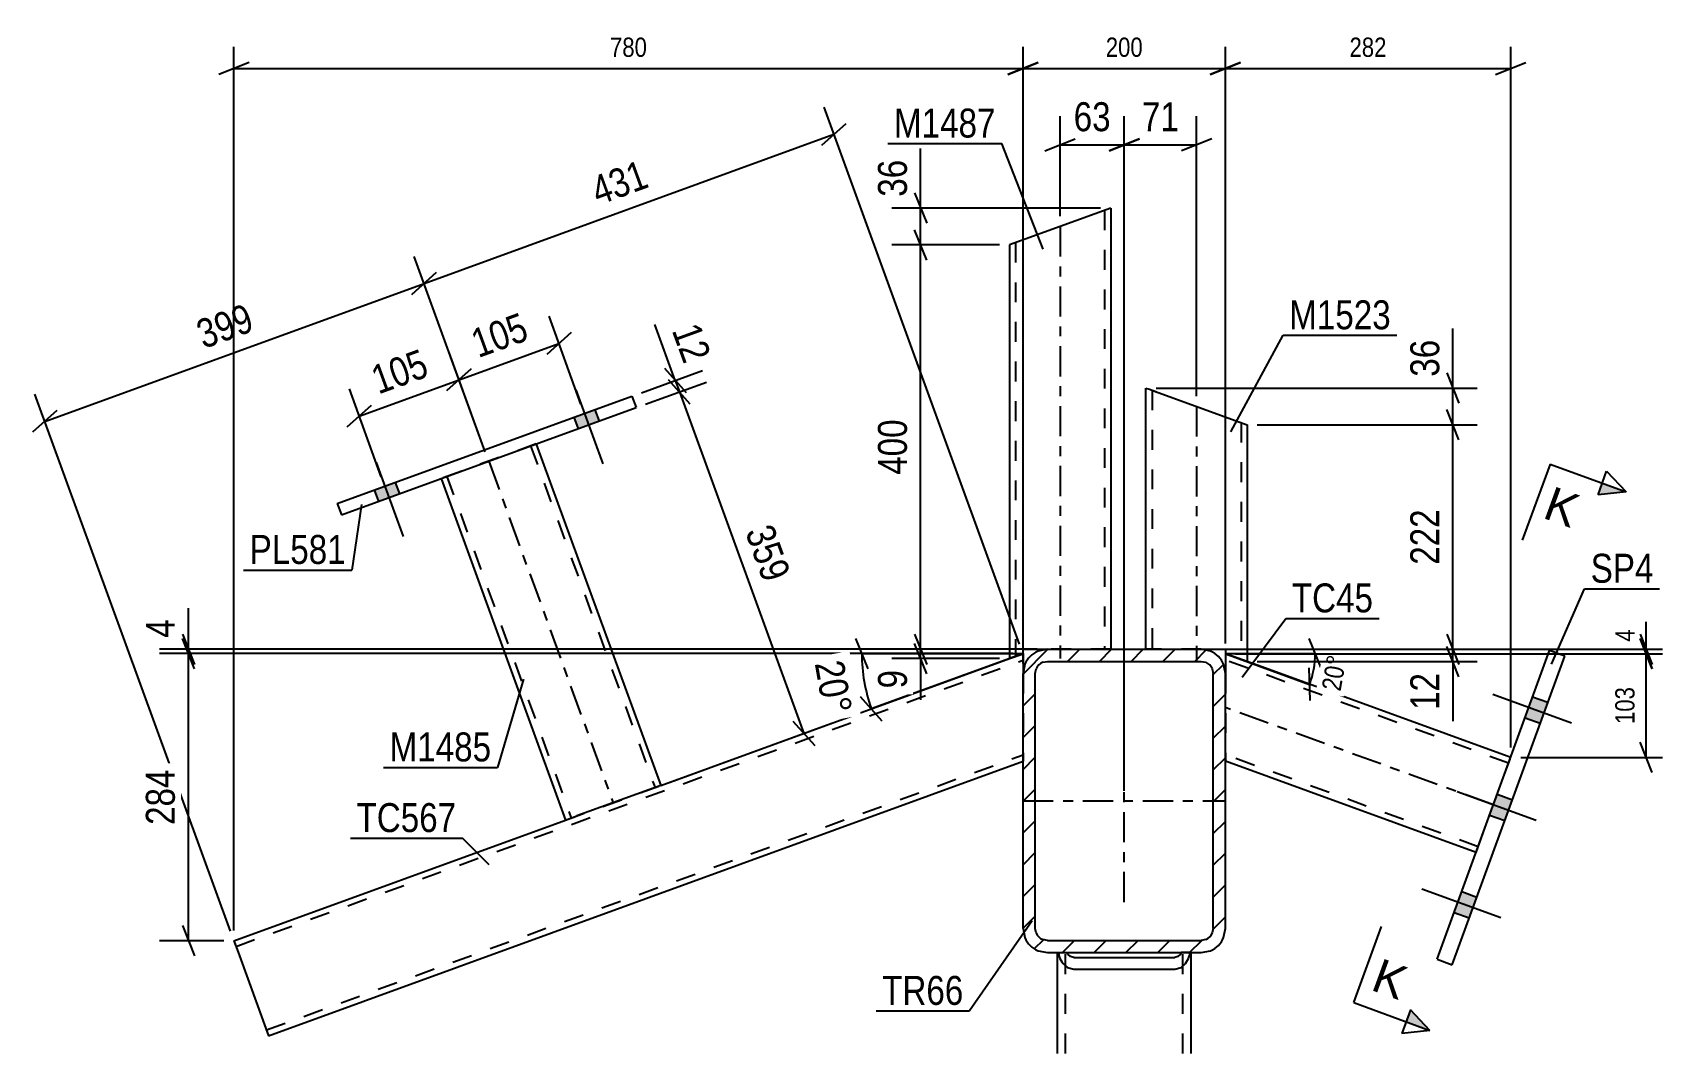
# Model space of a CAD drawing. Header units: millimetres. Extents: x -400 to 789, y -648 to 193.
# Drawn here: x 182 to 343.1, y -416 to -315 of the extents above; entities that cross this region are included whole.
import ezdxf

# ---------------------------------------------------------------- set-up
doc = ezdxf.new("R2010")
doc.units = ezdxf.units.MM
doc.linetypes.add('DXK_LINE_DOT2', pattern=[3.9198, 1.9599, -1.9599])
doc.linetypes.add('DXK_LINE_DOT3', pattern=[5.9187, 2.979, -0.9799, 0.9799, -0.9799])
doc.styles.add('Arial', font='ARIAL.TTF', dxfattribs={"height": 0.2})
doc.styles.add('Arial Narrow', font='ARIALN.TTF', dxfattribs={"height": 0.2})

# ---------------------------------------------------------------- blocks, each defined once
blk = doc.blocks.new('Part-392021936-1885 - 1750')
at = {"color": 2, "linetype": 'Continuous'}
for p, q in [((320.83, -406.67), (331.94, -376.13)), ((322.33, -407.22), (333.45, -376.68)), ((333.45, -376.68), (331.94, -376.13)), ((320.83, -406.67), (322.33, -407.22))]:
    blk.add_line(p, q, dxfattribs=at)
blk = doc.blocks.new('Bolt-392021936-1766 - 1750')
at = {"linetype": 'Continuous'}
for points in [[(331.02, -383.35), (331.77, -381.29), (330.27, -380.74), (329.52, -382.81)], [(331.02, -383.35), (331.77, -381.29), (330.27, -380.74), (329.52, -382.81)], [(331.02, -383.35), (331.77, -381.29), (330.27, -380.74), (329.52, -382.81)], [(327.51, -392.99), (328.27, -390.92), (326.76, -390.37), (326.01, -392.44)], [(327.51, -392.99), (328.27, -390.92), (326.76, -390.37), (326.01, -392.44)], [(324.01, -402.62), (324.76, -400.55), (323.26, -400), (322.5, -402.07)], [(324.01, -402.62), (324.76, -400.55), (323.26, -400), (322.5, -402.07)], [(324.01, -402.62), (324.76, -400.55), (323.26, -400), (322.5, -402.07)]]:
    blk.add_hatch(color=1, dxfattribs=at).paths.add_polyline_path(points)
at = {"color": 1, "linetype": 'Continuous'}
for p, q in [((334.12, -383.31), (326.32, -380.47)), ((334.12, -383.31), (326.32, -380.47)), ((334.12, -383.31), (326.32, -380.47)), ((331.77, -381.29), (330.27, -380.74)), ((331.77, -381.29), (330.27, -380.74)), ((331.77, -381.29), (330.27, -380.74)), ((331.02, -383.35), (329.52, -382.81)), ((331.02, -383.35), (329.52, -382.81)), ((331.02, -383.35), (329.52, -382.81)), ((330.61, -392.94), (322.81, -390.11)), ((330.61, -392.94), (322.81, -390.11)), ((328.27, -390.92), (326.76, -390.37)), ((328.27, -390.92), (326.76, -390.37)), ((327.51, -392.99), (326.01, -392.44)), ((327.51, -392.99), (326.01, -392.44)), ((327.11, -402.58), (319.31, -399.74)), ((327.11, -402.58), (319.31, -399.74)), ((327.11, -402.58), (319.31, -399.74)), ((324.76, -400.55), (323.26, -400)), ((324.76, -400.55), (323.26, -400)), ((324.76, -400.55), (323.26, -400)), ((324.01, -402.62), (322.5, -402.07)), ((324.01, -402.62), (322.5, -402.07)), ((324.01, -402.62), (322.5, -402.07))]:
    blk.add_line(p, q, dxfattribs=at)
blk = doc.blocks.new('Part-392021936-31897 - 1750')
at = {"color": 2, "linetype": 'Continuous'}
for p, q in [((212.12, -361.59), (241.25, -350.99)), ((241.25, -350.99), (241.66, -352.11)), ((212.53, -362.72), (241.66, -352.11)), ((212.12, -361.59), (212.53, -362.72))]:
    blk.add_line(p, q, dxfattribs=at)
blk = doc.blocks.new('Part-392021936-1924 - 1750')
at = {"color": 2, "linetype": 'Continuous'}
for p, q in [((283.31, -415.98), (283.31, -406.01)), ((283.4, -406.01), (283.43, -406.22)), ((284.34, -406.15), (284.27, -406.01)), ((284.29, -407.48), (284.91, -407.66)), ((284.6, -406.4), (284.34, -406.15)), ((284.91, -406.49), (284.6, -406.4)), ((284.91, -406.49), (294.91, -406.49)), ((295.21, -406.4), (294.91, -406.49)), ((294.91, -407.66), (295.52, -407.48)), ((295.47, -406.15), (295.21, -406.4)), ((295.54, -406.01), (295.47, -406.15)), ((296.38, -406.22), (296.41, -406.01)), ((296.51, -415.98), (296.51, -406.01)), ((284.91, -407.66), (294.91, -407.66))]:
    blk.add_line(p, q, dxfattribs=at)
at = {"color": 7, "linetype": 'DXK_LINE_DOT2'}
for p, q in [((283.31, -406.01), (283.4, -406.01)), ((283.4, -406.01), (284.27, -406.01)), ((284.11, -415.98), (284.11, -406.01)), ((296.51, -406.01), (295.54, -406.01)), ((295.71, -415.98), (295.71, -406.01))]:
    blk.add_line(p, q, dxfattribs=at)
at = {"color": 2, "linetype": 'Continuous'}
for centre, start, end in [((285.5, -405.73), 193.2949, 235.5336), ((294.31, -405.73), 304.4664, 346.7051)]:
    blk.add_arc(centre, 2.13, start, end, dxfattribs=at)
blk = doc.blocks.new('Part-392021936-1812 - 1750')
at = {"linetype": 'Continuous'}
h = blk.add_hatch(dxfattribs=at)
h.set_pattern_fill('', scale=0.7, style=0, pattern_type=0)
h.set_pattern_definition([(45, (279.9051, -403.6088), (-1.57154, 1.57154), [])])
h.paths.add_polyline_path([(279.91, -378.41), (279.91, -403.61), (280.09, -404.53), (280.61, -405.31), (281.39, -405.83), (282.31, -406.01), (297.51, -406.01), (298.42, -405.83), (299.2, -405.31), (299.72, -404.53), (299.91, -403.61), (299.91, -378.41), (299.72, -377.49), (299.2, -376.71), (298.42, -376.19), (297.51, -376.01), (282.31, -376.01), (281.39, -376.19), (280.61, -376.71), (280.09, -377.49)])
h.paths.add_polyline_path([(281.46, -377.56), (281.85, -377.3), (282.31, -377.21), (297.51, -377.21), (297.96, -377.3), (298.35, -377.56), (298.61, -377.95), (298.71, -378.41), (298.71, -403.61), (298.61, -404.07), (298.35, -404.46), (297.96, -404.72), (297.51, -404.81), (282.31, -404.81), (281.85, -404.72), (281.46, -404.46), (281.2, -404.07), (281.11, -403.61), (281.11, -378.41), (281.2, -377.95)])
at = {"color": 2, "linetype": 'Continuous'}
for p, q in [((282.31, -376.01), (281.39, -376.19)), ((282.31, -376.01), (297.51, -376.01)), ((298.42, -376.19), (297.51, -376.01)), ((280.09, -377.49), (279.91, -378.41)), ((279.91, -403.61), (279.91, -378.41)), ((281.11, -378.41), (281.2, -377.95)), ((281.11, -403.61), (281.11, -378.41)), ((281.85, -377.3), (282.31, -377.21)), ((282.31, -377.21), (297.51, -377.21)), ((297.51, -377.21), (297.96, -377.3)), ((298.61, -377.95), (298.71, -378.41)), ((298.71, -403.61), (298.71, -378.41)), ((299.91, -378.41), (299.72, -377.49)), ((299.91, -403.61), (299.91, -378.41)), ((279.91, -403.61), (280.09, -404.53)), ((281.2, -404.07), (281.11, -403.61)), ((298.71, -403.61), (298.61, -404.07)), ((299.72, -404.53), (299.91, -403.61)), ((281.39, -405.83), (282.31, -406.01)), ((282.31, -404.81), (281.85, -404.72)), ((282.31, -404.81), (297.51, -404.81)), ((297.96, -404.72), (297.51, -404.81)), ((297.51, -406.01), (298.42, -405.83)), ((282.31, -406.01), (297.51, -406.01))]:
    blk.add_line(p, q, dxfattribs=at)
at = {"color": 7, "linetype": 'DXK_LINE_DOT3'}
for p, q in [((289.91, -401.01), (289.91, -381.01)), ((279.91, -391.01), (299.91, -391.01))]:
    blk.add_line(p, q, dxfattribs=at)
at = {"color": 2, "linetype": 'Continuous'}
for centre, radius, start, end in [((282.31, -378.41), 2.4, 112.5, 157.5), ((297.51, -378.41), 2.4, 22.5, 67.5), ((282.31, -378.41), 1.2, 112.5, 157.5), ((297.51, -378.41), 1.2, 22.5, 67.5), ((282.31, -403.61), 1.2, 202.5, 247.5), ((297.51, -403.61), 1.2, 292.5, 337.5), ((282.31, -403.61), 2.4, 202.5, 247.5), ((297.51, -403.61), 2.4, 292.5, 337.5)]:
    blk.add_arc(centre, radius, start, end, dxfattribs=at)
blk = doc.blocks.new('Part-392021936-1870 - 1750')
at = {"color": 2, "linetype": 'Continuous'}
for p, q in [((299.91, -376.45), (299.91, -377.72)), ((299.91, -377.72), (299.91, -378.41)), ((328.1, -386.71), (302.05, -377.23)), ((324.68, -396.1), (299.91, -387.09))]:
    blk.add_line(p, q, dxfattribs=at)
at = {"color": 7, "linetype": 'DXK_LINE_DOT2'}
for p, q in [((302.05, -377.23), (299.91, -376.45)), ((299.91, -376.45), (299.91, -376.54)), ((299.91, -376.54), (299.91, -377.08)), ((327.89, -387.27), (299.91, -377.08)), ((299.91, -378.41), (299.91, -387.09)), ((324.88, -395.54), (299.91, -386.45)), ((324.68, -396.1), (328.1, -386.71))]:
    blk.add_line(p, q, dxfattribs=at)
at = {"color": 7, "linetype": 'DXK_LINE_DOT3'}
blk.add_line((326.39, -391.4), (299.91, -381.77), dxfattribs=at)
blk = doc.blocks.new('Part-392021936-25025 - 1750')
at = {"color": 7, "linetype": 'DXK_LINE_DOT2'}
for p, q in [((279.91, -376.44), (278.57, -376.93)), ((279.91, -376.82), (279.91, -376.44)), ((202.12, -405.4), (279.91, -377.08)), ((279.91, -378.41), (279.91, -387.09)), ((205.13, -413.66), (279.91, -386.45)), ((234.69, -392.9), (244.09, -389.48)), ((201.91, -404.83), (201.94, -404.92)), ((201.94, -404.92), (202.03, -405.16))]:
    blk.add_line(p, q, dxfattribs=at)
at = {"color": 2, "linetype": 'Continuous'}
for p, q in [((279.91, -376.44), (279.91, -376.54)), ((279.91, -376.54), (279.91, -376.82)), ((279.91, -376.82), (279.91, -378.41)), ((244.09, -389.48), (278.57, -376.93)), ((205.33, -414.23), (279.91, -387.09)), ((201.91, -404.83), (234.69, -392.9)), ((201.91, -404.83), (202.32, -405.96)), ((202.32, -405.96), (205.33, -414.23))]:
    blk.add_line(p, q, dxfattribs=at)
blk = doc.blocks.new('Part-392021936-31896 - 1750')
at = {"color": 7, "linetype": 'DXK_LINE_DOT2'}
for p, q in [((231.79, -355.7), (222.4, -359.12)), ((231.23, -355.9), (243.53, -389.69)), ((231.8, -355.71), (231.79, -355.7)), ((231.79, -355.7), (231.8, -355.71)), ((222.4, -359.12), (222.4, -359.13)), ((222.4, -359.13), (222.4, -359.12)), ((222.96, -358.91), (235.26, -392.7)), ((235.26, -392.7), (235.3, -392.68)), ((235.3, -392.68), (235.39, -392.65)), ((235.39, -392.65), (235.42, -392.64)), ((235.42, -392.64), (235.6, -392.57))]:
    blk.add_line(p, q, dxfattribs=at)
at = {"color": 2, "linetype": 'Continuous'}
for p, q in [((231.8, -355.71), (244.09, -389.48)), ((222.4, -359.13), (234.69, -392.9)), ((244.09, -389.48), (235.82, -392.49)), ((234.69, -392.9), (235.82, -392.49))]:
    blk.add_line(p, q, dxfattribs=at)
at = {"color": 7, "linetype": 'DXK_LINE_DOT3'}
blk.add_line((227.1, -357.41), (239.39, -391.19), dxfattribs=at)
blk = doc.blocks.new('Part-392021936-31906 - 1750')
at = {"color": 2, "linetype": 'Continuous'}
for p, q in [((292.05, -376.01), (292.05, -350.17)), ((292.05, -350.17), (292.14, -350.21)), ((292.14, -350.21), (292.4, -350.3)), ((292.4, -350.3), (293.25, -350.61)), ((293.25, -350.61), (302.05, -353.81)), ((302.05, -353.81), (302.05, -377.22)), ((297.51, -376.01), (299.91, -376.01)), ((299.91, -376.01), (299.91, -376.45)), ((299.91, -376.45), (301.96, -377.19)), ((302.05, -377.22), (301.96, -377.19))]:
    blk.add_line(p, q, dxfattribs=at)
at = {"color": 7, "linetype": 'DXK_LINE_DOT2'}
for p, q in [((292.4, -350.3), (293.02, -350.53)), ((292.65, -350.39), (292.65, -376.01)), ((292.65, -350.39), (292.69, -350.41)), ((292.79, -350.44), (293.25, -350.61)), ((301.45, -353.6), (301.45, -377.01)), ((297.51, -376.01), (292.05, -376.01))]:
    blk.add_line(p, q, dxfattribs=at)
at = {"color": 7, "linetype": 'DXK_LINE_DOT3'}
blk.add_line((297.05, -351.99), (297.05, -377.22), dxfattribs=at)
blk = doc.blocks.new('Part-392021936-31907 - 1750')
at = {"color": 2, "linetype": 'Continuous'}
for p, q in [((288.57, -332.38), (278.57, -336.02)), ((288.57, -332.38), (288.57, -376.01)), ((278.57, -336.02), (278.57, -376.93)), ((278.57, -376.93), (279.91, -376.45)), ((279.91, -376.45), (279.91, -376.01)), ((279.91, -376.01), (282.31, -376.01))]:
    blk.add_line(p, q, dxfattribs=at)
at = {"color": 7, "linetype": 'DXK_LINE_DOT2'}
for p, q in [((287.97, -332.59), (287.97, -376.01)), ((279.17, -335.8), (279.22, -335.78)), ((279.17, -335.8), (279.17, -376.71)), ((288.57, -376.01), (282.31, -376.01))]:
    blk.add_line(p, q, dxfattribs=at)
at = {"color": 7, "linetype": 'DXK_LINE_DOT3'}
blk.add_line((283.57, -334.2), (283.57, -376.93), dxfattribs=at)
blk = doc.blocks.new('Bolt-392021936-31916 - 1750')
at = {"linetype": 'Continuous'}
for points in [[(237.59, -352.32), (235.52, -353.07), (235.93, -354.2), (238, -353.45)], [(217.86, -359.5), (215.79, -360.25), (216.2, -361.38), (218.27, -360.63)]]:
    blk.add_hatch(color=1, dxfattribs=at).paths.add_polyline_path(points)
at = {"color": 1, "linetype": 'Continuous'}
for p, q in [((235.7, -350.35), (238.37, -357.68)), ((237.59, -352.32), (238, -353.45)), ((235.52, -353.07), (235.93, -354.2)), ((215.97, -357.53), (218.63, -364.86)), ((215.79, -360.25), (216.2, -361.38)), ((217.86, -359.5), (218.27, -360.63))]:
    blk.add_line(p, q, dxfattribs=at)
blk = doc.blocks.new('Bolt-392021936-31917 - 1750')
at = {"linetype": 'Continuous'}
for points in [[(237.59, -352.32), (235.52, -353.07), (235.93, -354.2), (238, -353.45)], [(217.86, -359.5), (215.79, -360.25), (216.2, -361.38), (218.27, -360.63)]]:
    blk.add_hatch(color=1, dxfattribs=at).paths.add_polyline_path(points)
at = {"color": 1, "linetype": 'Continuous'}
for p, q in [((235.7, -350.35), (238.37, -357.68)), ((237.59, -352.32), (238, -353.45)), ((235.52, -353.07), (235.93, -354.2)), ((215.97, -357.53), (218.63, -364.86)), ((215.79, -360.25), (216.2, -361.38)), ((217.86, -359.5), (218.27, -360.63))]:
    blk.add_line(p, q, dxfattribs=at)
blk = doc.blocks.new('StraightDimension-392021936-40683 - 1750')
at = {"color": 7, "linetype": 'Continuous'}
for p, q in [((226.75, -356.47), (219.72, -337.15)), ((183.22, -353.47), (220.7, -339.83)), ((219.49, -340.91), (221.9, -338.75)), ((201.57, -403.89), (182.25, -350.79)), ((184.42, -352.39), (182.02, -354.55))]:
    blk.add_line(p, q, dxfattribs=at)
at = {"color": 0}
blk.add_wipeout([(204.84, -344.8), (203.41, -340.86), (197.13, -343.14), (198.56, -347.09)], dxfattribs=at)
at = {"color": 3, "style": 'Arial Narrow'}
blk.add_text('399', height=2.863, rotation=20.002, dxfattribs=at).set_placement((198.92, -346.32))
blk = doc.blocks.new('AngleDimension-392021936-2032 - 1750')
at = {"color": 7, "linetype": 'Continuous'}
for p, q in [((308.16, -374.95), (309.36, -377.95)), ((308.76, -376.45), (299.91, -376.45)), ((308.23, -379.48), (299.91, -376.45)), ((300.84, -376.79), (308.23, -379.48)), ((308.28, -381.09), (308.18, -377.86))]:
    blk.add_line(p, q, dxfattribs=at)
blk.add_arc((299.91, -376.45), 8.86, 340, 360, dxfattribs=at)
at = {"color": 0}
blk.add_wipeout([(312.35, -376.45), (309.59, -375.97), (308.85, -380.21), (311.6, -380.69)], dxfattribs=at)
at = {"color": 3, "style": 'Arial Narrow'}
blk.add_text('20°', height=1.909, rotation=80.0021, dxfattribs=at).set_placement((311.28, -380.23))
blk = doc.blocks.new('StraightDimension-392021936-30928 - 1750')
at = {"color": 7, "linetype": 'Continuous'}
for p, q in [((279.91, -377.41), (279.91, -316.42)), ((299.91, -375.45), (299.91, -316.42)), ((281.41, -317.97), (278.41, -319.17)), ((279.91, -318.57), (299.91, -318.57)), ((298.41, -319.17), (301.41, -317.97))]:
    blk.add_line(p, q, dxfattribs=at)
at = {"color": 0}
blk.add_wipeout([(292.13, -317.82), (292.13, -315.02), (287.68, -315.02), (287.68, -317.82)], dxfattribs=at)
at = {"color": 3, "style": 'Arial Narrow'}
blk.add_text('200', height=1.909, dxfattribs=at).set_placement((288.08, -317.42))
blk = doc.blocks.new('StraightDimension-392021936-40892 - 1750')
at = {"color": 7, "linetype": 'Continuous'}
for p, q in [((321.79, -348.67), (322.99, -351.67)), ((293.05, -350.17), (324.79, -350.17)), ((322.39, -353.81), (322.39, -350.17)), ((322.99, -355.31), (321.79, -352.31)), ((303.05, -353.81), (324.79, -353.81))]:
    blk.add_line(p, q, dxfattribs=at)
at = {"color": 0}
blk.add_wipeout([(321.64, -344.79), (317.44, -344.79), (317.44, -349.65), (321.64, -349.65)], dxfattribs=at)
at = {"color": 7, "linetype": 'Continuous'}
blk.add_line((322.39, -350.17), (322.39, -344.27), dxfattribs=at)
blk.add_line((322.39, -350.17), (322.39, -344.27), dxfattribs=at)
at = {"color": 3, "style": 'Arial Narrow'}
blk.add_text('36', height=2.863, rotation=90.0002, dxfattribs=at).set_placement((321.04, -349.05))
blk = doc.blocks.new('StraightDimension-392021936-30929 - 1750')
at = {"color": 7, "linetype": 'Continuous'}
for p, q in [((201.91, -403.83), (201.91, -316.42)), ((279.91, -377.41), (279.91, -316.42)), ((203.41, -317.97), (200.41, -319.17)), ((201.91, -318.57), (279.91, -318.57)), ((278.41, -319.17), (281.41, -317.97))]:
    blk.add_line(p, q, dxfattribs=at)
at = {"color": 0}
blk.add_wipeout([(243.14, -317.82), (243.14, -315.02), (238.68, -315.02), (238.68, -317.82)], dxfattribs=at)
at = {"color": 3, "style": 'Arial Narrow'}
blk.add_text('780', height=1.909, dxfattribs=at).set_placement((239.08, -317.42))
blk = doc.blocks.new('StraightDimension-392021936-30932 - 1750')
at = {"color": 7, "linetype": 'Continuous'}
for p, q in [((198.02, -377.94), (196.82, -374.94)), ((278.91, -376.44), (194.57, -376.44)), ((197.42, -404.83), (197.42, -376.44)), ((196.82, -403.33), (198.02, -406.33)), ((200.91, -404.83), (194.57, -404.83))]:
    blk.add_line(p, q, dxfattribs=at)
at = {"color": 0}
blk.add_wipeout([(196.67, -387.3), (192.47, -387.3), (192.47, -393.98), (196.67, -393.98)], dxfattribs=at)
at = {"color": 3, "style": 'Arial Narrow'}
blk.add_text('284', height=2.863, rotation=90.0002, dxfattribs=at).set_placement((196.07, -393.38))
blk = doc.blocks.new('StraightDimension-392021936-40682 - 1750')
at = {"color": 7, "linetype": 'Continuous'}
for p, q in [((279.56, -375.51), (260.24, -322.41)), ((220.7, -339.83), (261.21, -325.08)), ((260.01, -326.16), (262.42, -324.01)), ((226.75, -356.47), (219.72, -337.15)), ((221.9, -338.75), (219.49, -340.91))]:
    blk.add_line(p, q, dxfattribs=at)
at = {"color": 0}
blk.add_wipeout([(243.84, -330.61), (242.4, -326.66), (236.12, -328.95), (237.56, -332.9)], dxfattribs=at)
at = {"color": 3, "style": 'Arial Narrow'}
blk.add_text('431', height=2.863, rotation=20.002, dxfattribs=at).set_placement((237.92, -332.13))
blk = doc.blocks.new('StraightDimension-392021936-2060 - 1750')
at = {"color": 7, "linetype": 'Continuous'}
for p, q in [((340.89, -374.95), (342.09, -377.95)), ((300.91, -376.45), (343.09, -376.45)), ((341.49, -386.71), (341.49, -376.45)), ((342.09, -388.21), (340.89, -385.21)), ((329.1, -386.71), (343.09, -386.71))]:
    blk.add_line(p, q, dxfattribs=at)
at = {"color": 0}
blk.add_wipeout([(340.74, -379.35), (337.94, -379.35), (337.94, -383.8), (340.74, -383.8)], dxfattribs=at)
at = {"color": 3, "style": 'Arial Narrow'}
blk.add_text('103', height=1.909, rotation=90.0002, dxfattribs=at).set_placement((340.34, -383.4))
blk = doc.blocks.new('StraightDimension-392021936-40889 - 1750')
at = {"color": 7, "linetype": 'Continuous'}
for p, q in [((270.38, -337.52), (269.18, -334.52)), ((277.57, -336.02), (266.93, -336.02)), ((269.78, -376.01), (269.78, -336.02)), ((269.18, -374.51), (270.38, -377.51)), ((278.91, -376.01), (266.93, -376.01))]:
    blk.add_line(p, q, dxfattribs=at)
at = {"color": 0}
blk.add_wipeout([(269.03, -352.67), (264.83, -352.67), (264.83, -359.35), (269.03, -359.35)], dxfattribs=at)
at = {"color": 3, "style": 'Arial Narrow'}
blk.add_text('400', height=2.863, rotation=90.0002, dxfattribs=at).set_placement((268.43, -358.75))
blk = doc.blocks.new('StraightDimension-392021936-2068 - 1750')
at = {"color": 7, "linetype": 'Continuous'}
for p, q in [((340.89, -374.51), (342.09, -377.51)), ((342.09, -377.95), (340.89, -374.95)), ((298.51, -376.01), (343.09, -376.01)), ((300.91, -376.45), (343.09, -376.45)), ((341.49, -376.45), (341.49, -376.01))]:
    blk.add_line(p, q, dxfattribs=at)
at = {"color": 0}
blk.add_wipeout([(340.74, -373.64), (337.94, -373.64), (337.94, -375.66), (340.74, -375.66)], dxfattribs=at)
at = {"color": 7, "linetype": 'Continuous'}
blk.add_line((341.49, -376.01), (341.49, -373.29), dxfattribs=at)
blk.add_line((341.49, -376.01), (341.49, -373.29), dxfattribs=at)
at = {"color": 3, "style": 'Arial Narrow'}
blk.add_text('4', height=1.91, rotation=90.0002, dxfattribs=at).set_placement((340.34, -375.26))
blk = doc.blocks.new('StraightDimension-392021936-30927 - 1750')
at = {"color": 7, "linetype": 'Continuous'}
for p, q in [((299.91, -375.45), (299.91, -316.42)), ((328.1, -385.71), (328.1, -316.42)), ((301.41, -317.97), (298.41, -319.17)), ((299.91, -318.57), (328.1, -318.57)), ((326.6, -319.17), (329.6, -317.97))]:
    blk.add_line(p, q, dxfattribs=at)
at = {"color": 0}
blk.add_wipeout([(316.23, -317.82), (316.23, -315.02), (311.77, -315.02), (311.77, -317.82)], dxfattribs=at)
at = {"color": 3, "style": 'Arial Narrow'}
blk.add_text('282', height=1.909, dxfattribs=at).set_placement((312.17, -317.42))
blk = doc.blocks.new('StraightDimension-392021936-30931 - 1750')
at = {"color": 7, "linetype": 'Continuous'}
for p, q in [((196.82, -374.51), (198.02, -377.51)), ((198.02, -377.94), (196.82, -374.94)), ((281.31, -376.01), (194.57, -376.01)), ((278.91, -376.44), (194.57, -376.44)), ((197.42, -376.44), (197.42, -376.01))]:
    blk.add_line(p, q, dxfattribs=at)
at = {"color": 0}
blk.add_wipeout([(196.67, -372.46), (192.47, -372.46), (192.47, -375.48), (196.67, -375.48)], dxfattribs=at)
at = {"color": 7, "linetype": 'Continuous'}
blk.add_line((197.42, -376.01), (197.42, -371.93), dxfattribs=at)
blk.add_line((197.42, -376.01), (197.42, -371.93), dxfattribs=at)
at = {"color": 3, "style": 'Arial Narrow'}
blk.add_text('4', height=2.86, rotation=90.0002, dxfattribs=at).set_placement((196.07, -374.88))
blk = doc.blocks.new('StraightDimension-392021936-40790 - 1750')
at = {"color": 7, "linetype": 'Continuous'}
for p, q in [((283.57, -333.19), (283.57, -323.27)), ((289.91, -390.01), (289.91, -323.27)), ((282.07, -326.72), (285.07, -325.52)), ((283.57, -326.12), (289.91, -326.12)), ((291.41, -325.52), (288.41, -326.72))]:
    blk.add_line(p, q, dxfattribs=at)
at = {"color": 0}
blk.add_wipeout([(289.17, -325.37), (289.17, -321.17), (284.31, -321.17), (284.31, -325.37)], dxfattribs=at)
at = {"color": 3, "style": 'Arial Narrow'}
blk.add_text('63', height=2.863, dxfattribs=at).set_placement((284.91, -324.77))
blk = doc.blocks.new('AngleDimension-392021936-30943 - 1750')
at = {"color": 7, "linetype": 'Continuous'}
for p, q in [((263.35, -374.94), (264.55, -377.94)), ((263.95, -376.44), (279.91, -376.44)), ((264.91, -381.9), (279.91, -376.44)), ((278.97, -376.79), (264.91, -381.9)), ((265.99, -383.11), (263.84, -380.7))]:
    blk.add_line(p, q, dxfattribs=at)
blk.add_arc((279.91, -376.44), 15.95, 180, 199.9999, dxfattribs=at)
at = {"color": 0}
blk.add_wipeout([(259.73, -383.28), (263.87, -382.55), (262.75, -376.19), (258.61, -376.92)], dxfattribs=at)
at = {"color": 3, "style": 'Arial Narrow'}
blk.add_text('20°', height=2.863, rotation=-80.0021, dxfattribs=at).set_placement((259.31, -377.41))
blk = doc.blocks.new('StraightDimension-392021936-40708 - 1750')
at = {"color": 7, "linetype": 'Continuous'}
for p, q in [((236.21, -351.76), (233.06, -343.08)), ((235.23, -344.68), (232.83, -346.84)), ((224.16, -349.35), (234.03, -345.76)), ((226.75, -356.47), (223.19, -346.67)), ((222.96, -350.43), (225.37, -348.27))]:
    blk.add_line(p, q, dxfattribs=at)
at = {"color": 0}
blk.add_wipeout([(231.98, -345.71), (230.54, -341.76), (224.26, -344.05), (225.7, -347.99)], dxfattribs=at)
at = {"color": 3, "style": 'Arial Narrow'}
blk.add_text('105', height=2.863, rotation=20.002, dxfattribs=at).set_placement((226.06, -347.22))
blk = doc.blocks.new('StraightDimension-392021936-40709 - 1750')
at = {"color": 7, "linetype": 'Continuous'}
for p, q in [((226.75, -356.47), (223.19, -346.67)), ((214.3, -352.94), (224.16, -349.35)), ((225.37, -348.27), (222.96, -350.43)), ((216.48, -358.94), (213.32, -350.26)), ((213.09, -354.02), (215.5, -351.86))]:
    blk.add_line(p, q, dxfattribs=at)
at = {"color": 0}
blk.add_wipeout([(222.11, -349.3), (220.68, -345.35), (214.4, -347.64), (215.83, -351.58)], dxfattribs=at)
at = {"color": 3, "style": 'Arial Narrow'}
blk.add_text('105', height=2.863, rotation=20.002, dxfattribs=at).set_placement((216.19, -350.82))
blk = doc.blocks.new('StraightDimension-392021936-40755 - 1750')
at = {"color": 7, "linetype": 'Continuous'}
for p, q in [((247.02, -351.76), (244.87, -349.35)), ((242.6, -351.77), (248.62, -349.58)), ((245.95, -350.56), (258.24, -384.33)), ((245.03, -389.14), (260.92, -383.36)), ((257.16, -383.13), (259.32, -385.54))]:
    blk.add_line(p, q, dxfattribs=at)
at = {"color": 0}
blk.add_wipeout([(253.94, -370.33), (257.89, -368.89), (255.6, -362.61), (251.65, -364.05)], dxfattribs=at)
at = {"color": 3, "style": 'Arial Narrow'}
blk.add_text('359', height=2.863, rotation=-69.9983, dxfattribs=at).set_placement((252.42, -364.4))
blk = doc.blocks.new('StraightDimension-392021936-40756 - 1750')
at = {"color": 7, "linetype": 'Continuous'}
for p, q in [((242.19, -350.64), (248.21, -348.45)), ((244.46, -348.22), (246.61, -350.63)), ((247.02, -351.76), (244.87, -349.35)), ((245.53, -349.43), (245.95, -350.56)), ((242.6, -351.77), (248.62, -349.58))]:
    blk.add_line(p, q, dxfattribs=at)
at = {"color": 0}
blk.add_wipeout([(246.06, -348.68), (250.01, -347.24), (248.35, -342.68), (244.4, -344.11)], dxfattribs=at)
at = {"color": 7, "linetype": 'Continuous'}
blk.add_line((245.53, -349.43), (243.51, -343.88), dxfattribs=at)
blk.add_line((245.53, -349.43), (243.51, -343.88), dxfattribs=at)
at = {"color": 3, "style": 'Arial Narrow'}
blk.add_text('12', height=2.863, rotation=-69.9983, dxfattribs=at).set_placement((245.17, -344.47))
blk = doc.blocks.new('StraightDimension-392021936-40789 - 1750')
at = {"color": 7, "linetype": 'Continuous'}
for p, q in [((289.91, -390.01), (289.91, -323.27)), ((297.05, -350.99), (297.05, -323.27)), ((288.41, -326.72), (291.41, -325.52)), ((289.91, -326.12), (297.05, -326.12)), ((298.55, -325.52), (295.55, -326.72))]:
    blk.add_line(p, q, dxfattribs=at)
at = {"color": 0}
blk.add_wipeout([(295.9, -325.37), (295.9, -321.17), (291.05, -321.17), (291.05, -325.37)], dxfattribs=at)
at = {"color": 3, "style": 'Arial Narrow'}
blk.add_text('71', height=2.863, dxfattribs=at).set_placement((291.65, -324.77))
blk = doc.blocks.new('StraightDimension-392021936-40888 - 1750')
at = {"color": 7, "linetype": 'Continuous'}
for p, q in [((269.18, -330.88), (270.38, -333.88)), ((287.57, -332.38), (266.93, -332.38)), ((269.78, -336.02), (269.78, -332.38)), ((270.38, -337.52), (269.18, -334.52)), ((277.57, -336.02), (266.93, -336.02))]:
    blk.add_line(p, q, dxfattribs=at)
at = {"color": 0}
blk.add_wipeout([(269.03, -326.99), (264.83, -326.99), (264.83, -331.85), (269.03, -331.85)], dxfattribs=at)
at = {"color": 7, "linetype": 'Continuous'}
blk.add_line((269.78, -332.38), (269.78, -326.47), dxfattribs=at)
blk.add_line((269.78, -332.38), (269.78, -326.47), dxfattribs=at)
at = {"color": 3, "style": 'Arial Narrow'}
blk.add_text('36', height=2.863, rotation=90.0002, dxfattribs=at).set_placement((268.43, -331.25))
blk = doc.blocks.new('StraightDimension-392021936-40890 - 1750')
at = {"color": 7, "linetype": 'Continuous'}
for p, q in [((269.18, -374.51), (270.38, -377.51)), ((278.91, -376.01), (266.93, -376.01)), ((270.38, -378.43), (269.18, -375.43)), ((269.78, -376.93), (269.78, -376.01)), ((277.57, -376.93), (266.93, -376.93))]:
    blk.add_line(p, q, dxfattribs=at)
at = {"color": 0}
blk.add_wipeout([(269.03, -377.46), (264.83, -377.46), (264.83, -380.48), (269.03, -380.48)], dxfattribs=at)
at = {"color": 7, "linetype": 'Continuous'}
blk.add_line((269.78, -376.93), (269.78, -381.01), dxfattribs=at)
blk.add_line((269.78, -376.93), (269.78, -381.01), dxfattribs=at)
at = {"color": 3, "style": 'Arial Narrow'}
blk.add_text('9', height=2.86, rotation=90.0002, dxfattribs=at).set_placement((268.43, -379.88))
blk = doc.blocks.new('StraightDimension-392021936-40893 - 1750')
at = {"color": 7, "linetype": 'Continuous'}
for p, q in [((322.99, -355.31), (321.79, -352.31)), ((303.05, -353.81), (324.79, -353.81)), ((322.39, -376.01), (322.39, -353.81)), ((321.79, -374.51), (322.99, -377.51)), ((300.91, -376.01), (324.79, -376.01))]:
    blk.add_line(p, q, dxfattribs=at)
at = {"color": 0}
blk.add_wipeout([(321.64, -361.57), (317.44, -361.57), (317.44, -368.25), (321.64, -368.25)], dxfattribs=at)
at = {"color": 3, "style": 'Arial Narrow'}
blk.add_text('222', height=2.863, rotation=90.0002, dxfattribs=at).set_placement((321.04, -367.65))
blk = doc.blocks.new('StraightDimension-392021936-40894 - 1750')
at = {"color": 7, "linetype": 'Continuous'}
for p, q in [((321.79, -374.51), (322.99, -377.51)), ((300.91, -376.01), (324.79, -376.01)), ((322.99, -378.73), (321.79, -375.73)), ((322.39, -377.23), (322.39, -376.01)), ((303.05, -377.23), (324.79, -377.23))]:
    blk.add_line(p, q, dxfattribs=at)
at = {"color": 0}
blk.add_wipeout([(321.64, -377.75), (317.44, -377.75), (317.44, -382.61), (321.64, -382.61)], dxfattribs=at)
at = {"color": 7, "linetype": 'Continuous'}
blk.add_line((322.39, -377.23), (322.39, -383.13), dxfattribs=at)
blk.add_line((322.39, -377.23), (322.39, -383.13), dxfattribs=at)
at = {"color": 3, "style": 'Arial Narrow'}
blk.add_text('12', height=2.863, rotation=90.0002, dxfattribs=at).set_placement((321.04, -382.01))
blk = doc.blocks.new('SectionMark-392021936-17487 - 1750')
at = {"linetype": 'Continuous'}
for points in [[(336.73, -360.75), (337.16, -359.58), (339.5, -360.43)], [(317.77, -412.84), (318.2, -411.67), (320.12, -413.7)]]:
    blk.add_hatch(color=6, dxfattribs=at).paths.add_polyline_path(points)
at = {"color": 6, "linetype": 'Continuous'}
for p, q in [((336.73, -360.75), (337.58, -358.4)), ((337.58, -358.4), (339.5, -360.43)), ((339.5, -360.43), (336.73, -360.75)), ((318.2, -411.67), (317.34, -414.02)), ((320.12, -413.7), (318.2, -411.67)), ((320.12, -413.7), (317.34, -414.02))]:
    blk.add_line(p, q, dxfattribs=at)
at = {"color": 0, "linetype": 'Continuous'}
for points in [[(334.05, -364.03), (335.25, -360.75), (332.33, -359.68), (331.13, -362.97)], [(317.06, -410.72), (318.26, -407.43), (315.33, -406.37), (314.14, -409.66)]]:
    blk.add_wipeout(points, dxfattribs=at)
at = {"color": 6, "linetype": 'Continuous'}
for p, q in [((331.99, -357.7), (329.25, -365.21)), ((331.99, -357.7), (339.5, -360.43)), ((312.6, -410.96), (315.34, -403.44)), ((312.6, -410.96), (320.12, -413.7))]:
    blk.add_line(p, q, dxfattribs=at)
at = {"color": 3, "linetype": 'Continuous', "style": 'Arial'}
for p in [(331.13, -362.97), (314.14, -409.66)]:
    blk.add_text('K', height=3.34, rotation=-20.002, dxfattribs=at).set_placement(p)
blk = doc.blocks.new('Mark-392021936-1866 - 1750')
at = {"color": 0}
blk.add_wipeout([(314.51, -372.36), (314.51, -369.36), (306.47, -369.36), (306.47, -372.36)], dxfattribs=at)
blk.add_wipeout([(314.51, -372.36), (314.51, -369.36), (306.47, -369.36), (306.47, -372.36)], dxfattribs=at)
at = {"color": 30, "linetype": 'Continuous'}
for p, q in [((301.57, -378.78), (305.87, -372.96)), ((305.87, -372.96), (315.11, -372.96))]:
    blk.add_line(p, q, dxfattribs=at)
at = {"color": 3, "style": 'Arial Narrow'}
blk.add_text('TC45', height=2.863, dxfattribs=at).set_placement((306.47, -372.36))
blk = doc.blocks.new('Mark-392021936-1808 - 1750')
at = {"color": 0}
blk.add_wipeout([(274.02, -411.18), (274.02, -408.18), (265.98, -408.18), (265.98, -411.18)], dxfattribs=at)
blk.add_wipeout([(274.02, -411.18), (274.02, -408.18), (265.98, -408.18), (265.98, -411.18)], dxfattribs=at)
at = {"color": 30, "linetype": 'Continuous'}
for p in [(280.81, -402.86), (265.38, -411.78)]:
    blk.add_line(p, (274.62, -411.78), dxfattribs=at)
at = {"color": 3, "style": 'Arial Narrow'}
blk.add_text('TR66', height=2.863, dxfattribs=at).set_placement((265.98, -411.18))
blk = doc.blocks.new('Mark-392021936-1881 - 1750')
at = {"color": 0}
blk.add_wipeout([(342.22, -369.43), (342.22, -366.43), (336.01, -366.43), (336.01, -369.43)], dxfattribs=at)
blk.add_wipeout([(342.22, -369.43), (342.22, -366.43), (336.01, -366.43), (336.01, -369.43)], dxfattribs=at)
at = {"color": 30, "linetype": 'Continuous'}
for p, q in [((332.13, -377.47), (335.41, -370.03)), ((335.41, -370.03), (342.82, -370.03))]:
    blk.add_line(p, q, dxfattribs=at)
at = {"color": 3, "style": 'Arial Narrow'}
blk.add_text('SP4', height=2.863, dxfattribs=at).set_placement((336.01, -369.43))
blk = doc.blocks.new('Mark-392021936-30933 - 1750')
at = {"color": 0}
blk.add_wipeout([(223.89, -394.09), (223.89, -391.09), (214.03, -391.09), (214.03, -394.09)], dxfattribs=at)
blk.add_wipeout([(223.89, -394.09), (223.89, -391.09), (214.03, -391.09), (214.03, -394.09)], dxfattribs=at)
at = {"color": 30, "linetype": 'Continuous'}
for p in [(213.43, -394.69), (227.13, -397.34)]:
    blk.add_line(p, (224.49, -394.69), dxfattribs=at)
at = {"color": 3, "style": 'Arial Narrow'}
blk.add_text('TC567', height=2.863, dxfattribs=at).set_placement((214.03, -394.09))
blk = doc.blocks.new('Mark-392021936-40862 - 1750')
at = {"color": 0}
blk.add_wipeout([(227.35, -387.1), (227.35, -384.1), (217.3, -384.1), (217.3, -387.1)], dxfattribs=at)
blk.add_wipeout([(227.35, -387.1), (227.35, -384.1), (217.3, -384.1), (217.3, -387.1)], dxfattribs=at)
at = {"color": 30, "linetype": 'Continuous'}
for p in [(230.53, -378.97), (216.7, -387.7)]:
    blk.add_line(p, (227.95, -387.7), dxfattribs=at)
at = {"color": 3, "style": 'Arial Narrow'}
blk.add_text('M1485', height=2.863, dxfattribs=at).set_placement((217.3, -387.1))
blk = doc.blocks.new('Mark-392021936-40865 - 1750')
at = {"color": 0}
blk.add_wipeout([(212.97, -367.57), (212.97, -364.57), (203.47, -364.57), (203.47, -367.57)], dxfattribs=at)
blk.add_wipeout([(212.97, -367.57), (212.97, -364.57), (203.47, -364.57), (203.47, -367.57)], dxfattribs=at)
at = {"color": 30, "linetype": 'Continuous'}
for p in [(214.52, -361.68), (202.87, -368.17)]:
    blk.add_line(p, (213.57, -368.17), dxfattribs=at)
at = {"color": 3, "style": 'Arial Narrow'}
blk.add_text('PL581', height=2.863, dxfattribs=at).set_placement((203.47, -367.57))
blk = doc.blocks.new('Mark-392021936-40874 - 1750')
at = {"color": 0}
blk.add_wipeout([(316.26, -344.36), (316.26, -341.36), (306.21, -341.36), (306.21, -344.36)], dxfattribs=at)
blk.add_wipeout([(316.26, -344.36), (316.26, -341.36), (306.21, -341.36), (306.21, -344.36)], dxfattribs=at)
at = {"color": 30, "linetype": 'Continuous'}
for p, q in [((300.43, -354.51), (305.61, -344.96)), ((305.61, -344.96), (316.86, -344.96))]:
    blk.add_line(p, q, dxfattribs=at)
at = {"color": 3, "style": 'Arial Narrow'}
blk.add_text('M1523', height=2.863, dxfattribs=at).set_placement((306.21, -344.36))
blk = doc.blocks.new('Mark-392021936-40877 - 1750')
at = {"color": 0}
blk.add_wipeout([(277.2, -325.4), (277.2, -322.4), (267.15, -322.4), (267.15, -325.4)], dxfattribs=at)
blk.add_wipeout([(277.2, -325.4), (277.2, -322.4), (267.15, -322.4), (267.15, -325.4)], dxfattribs=at)
at = {"color": 30, "linetype": 'Continuous'}
for p in [(266.55, -326), (281.9, -336.45)]:
    blk.add_line(p, (277.8, -326), dxfattribs=at)
at = {"color": 3, "style": 'Arial Narrow'}
blk.add_text('M1487', height=2.863, dxfattribs=at).set_placement((267.15, -325.4))

msp = doc.modelspace()

# ---------------------------------------------------------------- block references
for name in ['Part-392021936-31907 - 1750', 'Part-392021936-31897 - 1750', 'Bolt-392021936-31916 - 1750', 'Bolt-392021936-31917 - 1750', 'Part-392021936-31906 - 1750', 'Part-392021936-31896 - 1750', 'Part-392021936-25025 - 1750', 'Part-392021936-1812 - 1750', 'Part-392021936-1870 - 1750', 'Part-392021936-1885 - 1750', 'Bolt-392021936-1766 - 1750', 'Part-392021936-1924 - 1750']:
    msp.add_blockref(name, (0, 0))

# ---------------------------------------------------------------- next in the draw order: block references
for name in ['StraightDimension-392021936-40683 - 1750', 'AngleDimension-392021936-2032 - 1750']:
    msp.add_blockref(name, (0, 0))

# ---------------------------------------------------------------- next in the draw order: block references
msp.add_blockref('StraightDimension-392021936-30928 - 1750', (0, 0))

# ---------------------------------------------------------------- next in the draw order: block references
for name in ['StraightDimension-392021936-30929 - 1750', 'StraightDimension-392021936-40892 - 1750', 'StraightDimension-392021936-2060 - 1750']:
    msp.add_blockref(name, (0, 0))

# ---------------------------------------------------------------- next in the draw order: block references
for name in ['Mark-392021936-40865 - 1750', 'StraightDimension-392021936-2068 - 1750', 'StraightDimension-392021936-30932 - 1750']:
    msp.add_blockref(name, (0, 0))

# ---------------------------------------------------------------- next in the draw order: block references
for name in ['StraightDimension-392021936-30927 - 1750', 'StraightDimension-392021936-40682 - 1750', 'Mark-392021936-40862 - 1750', 'Mark-392021936-30933 - 1750', 'Mark-392021936-1808 - 1750']:
    msp.add_blockref(name, (0, 0))

# ---------------------------------------------------------------- next in the draw order: block references
for name in ['StraightDimension-392021936-40889 - 1750', 'StraightDimension-392021936-40708 - 1750', 'StraightDimension-392021936-40893 - 1750']:
    msp.add_blockref(name, (0, 0))

# ---------------------------------------------------------------- next in the draw order: block references
for name in ['Mark-392021936-40874 - 1750', 'StraightDimension-392021936-40709 - 1750', 'StraightDimension-392021936-30931 - 1750', 'StraightDimension-392021936-40894 - 1750']:
    msp.add_blockref(name, (0, 0))

# ---------------------------------------------------------------- next in the draw order: block references
for name in ['StraightDimension-392021936-40790 - 1750', 'SectionMark-392021936-17487 - 1750', 'AngleDimension-392021936-30943 - 1750']:
    msp.add_blockref(name, (0, 0))

# ---------------------------------------------------------------- next in the draw order: block references
for name in ['StraightDimension-392021936-40789 - 1750', 'StraightDimension-392021936-40888 - 1750', 'StraightDimension-392021936-40755 - 1750', 'Mark-392021936-1881 - 1750', 'Mark-392021936-1866 - 1750', 'StraightDimension-392021936-40890 - 1750']:
    msp.add_blockref(name, (0, 0))

# ---------------------------------------------------------------- next in the draw order: block references
for name in ['Mark-392021936-40877 - 1750', 'StraightDimension-392021936-40756 - 1750']:
    msp.add_blockref(name, (0, 0))

doc.saveas('drawing.dxf')
